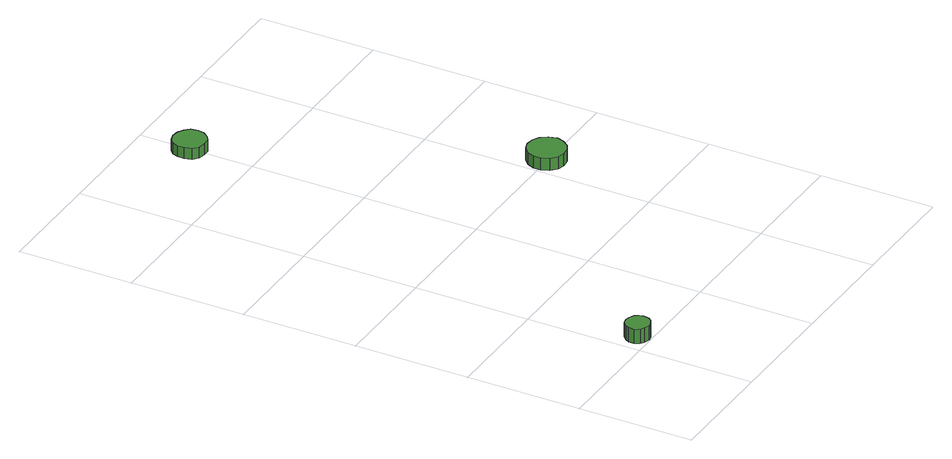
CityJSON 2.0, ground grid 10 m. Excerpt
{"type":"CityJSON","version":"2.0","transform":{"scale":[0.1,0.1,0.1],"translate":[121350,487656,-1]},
"CityObjects":{
"tree1":{"type":"SolitaryVegetationObject","attributes":{"function":"something"},"geometry":[{"type":"MultiSurface","lod":"1","boundaries":[[[0,1,2,3,4,5,6,7,8,9,10,11,12,13,14]],[[15,16,17,18,19,20,21,22,23,24,25,26,27,28,29]],[[0,29,28,1]],[[1,28,27,2]],[[2,27,26,3]],[[3,26,25,4]],[[4,25,24,5]],[[5,24,23,6]],[[6,23,22,7]],[[7,22,21,8]],[[8,21,20,9]],[[9,20,19,10]],[[10,19,18,11]],[[11,18,17,12]],[[12,17,16,13]],[[13,16,15,14]],[[14,15,29,0]]]}]},
"tree2":{"type":"SolitaryVegetationObject","attributes":{"function":"something"},"geometry":[{"type":"MultiSurface","lod":"1","boundaries":[[[30,31,32,33,34,35,36,37,38,39,40,41,42,43,44]],[[45,46,47,48,49,50,51,52,53,54,55,56,57,58,59]],[[30,59,58,31]],[[31,58,57,32]],[[32,57,56,33]],[[33,56,55,34]],[[34,55,54,35]],[[35,54,53,36]],[[36,53,52,37]],[[37,52,51,38]],[[38,51,50,39]],[[39,50,49,40]],[[40,49,48,41]],[[41,48,47,42]],[[42,47,46,43]],[[43,46,45,44]],[[44,45,59,30]]]}]},
"tree3":{"type":"SolitaryVegetationObject","attributes":{"function":"something"},"geometry":[{"type":"MultiSurface","lod":"1","boundaries":[[[60,61,62,63,64,65,66,67,68,69,70,71,72,73,74]],[[75,76,77,78,79,80,81,82,83,84,85,86,87,88,89]],[[60,89,88,61]],[[61,88,87,62]],[[62,87,86,63]],[[63,86,85,64]],[[64,85,84,65]],[[65,84,83,66]],[[66,83,82,67]],[[67,82,81,68]],[[68,81,80,69]],[[69,80,79,70]],[[70,79,78,71]],[[71,78,77,72]],[[72,77,76,73]],[[73,76,75,74]],[[74,75,89,60]]]}]}
},
"vertices":[
[29,12,20],[28,16,20],[26,19,20],[22,21,20],[18,22,20],[13,21,20],[10,18,20],[8,14,20],[8,9,20],[10,5,20],[13,3,20],[18,1,20],[22,2,20],[26,4,20],[28,7,20],[28,7,7],[26,4,7],[22,2,7],[18,1,7],[13,3,7],[10,5,7],[8,9,7],[8,14,7],[10,18,7],[13,21,7],[18,22,7],[22,21,7],[26,19,7],[28,16,7],[29,12,7],
[111,454,19],[110,460,19],[106,464,19],[101,467,19],[95,468,19],[89,466,19],[85,462,19],[83,457,19],[83,451,19],[85,445,19],[89,441,19],[95,440,19],[101,440,19],[106,443,19],[110,448,19],[110,448,9],[106,443,9],[101,440,9],[95,440,9],[89,441,9],[85,445,9],[83,451,9],[83,457,9],[85,462,9],[89,466,9],[95,468,9],[101,467,9],[106,464,9],[110,460,9],[111,454,9],
[235,200,19],[233,207,19],[229,213,19],[223,216,19],[216,217,19],[210,215,19],[205,210,19],[202,204,19],[202,197,19],[205,191,19],[210,186,19],[216,184,19],[223,185,19],[229,188,19],[233,194,19],[233,194,8],[229,188,8],[223,185,8],[216,184,8],[210,186,8],[205,191,8],[202,197,8],[202,204,8],[205,210,8],[210,215,8],[216,217,8],[223,216,8],[229,213,8],[233,207,8],[235,200,8]
]}
